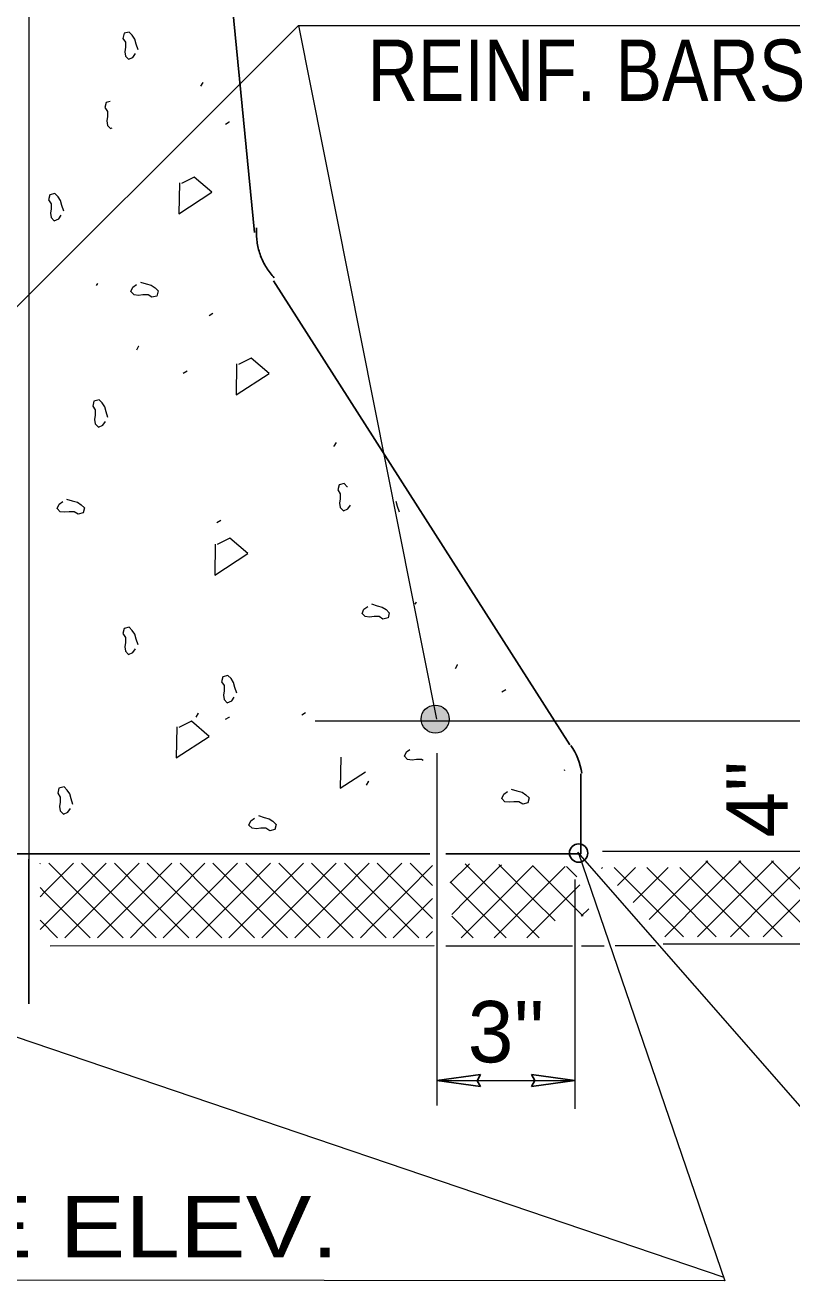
# Model space of a CAD drawing. Extents: x 444 to 815, y -532 to -224.
# Drawn here: x 624.46 to 639.47, y -482.27 to -457.71 of the extents above; entities that cross this region are included whole.
import ezdxf

# ---------------------------------------------------------------- set-up
doc = ezdxf.new("R2010")
doc.units = 0
doc.header["$LTSCALE"] = 0.48
doc.layers.add('1', color=7, linetype='Continuous', lineweight=13)

msp = doc.modelspace()

# ---------------------------------------------------------------- hatches: boundary and pattern name
at = {"layer": '1'}
msp.add_hatch(color=256, dxfattribs=at).paths.add_polyline_path([(632.2139, -471.2809, 1), (632.7626, -471.2809, 1)])

# ---------------------------------------------------------------- linework, layer by layer
for p, q in [((624.5346, -441.6908), (624.5346, -476.8482)), ((629.813, -457.71), (640.6663, -457.71)), ((630.1402, -471.3143), (640.5588, -471.3143)), ((632.5206, -471.9452), (632.5206, -478.8392)), ((635.0136, -472.2811), (635.0298, -472.2715)), ((613.7358, -473.9167), (638.138, -482.199)), ((624.7554, -474.1117), (624.7652, -474.1019)), ((624.846, -474.6646), (625.4087, -474.1019)), ((625.4888, -474.6646), (624.9261, -474.1019)), ((625.4888, -474.6646), (626.0514, -474.1019)), ((626.1315, -474.6646), (625.5688, -474.1019)), ((626.1315, -474.6646), (626.6942, -474.1019)), ((626.7743, -474.6646), (626.2116, -474.1019)), ((626.7743, -474.6646), (627.3369, -474.1019)), ((627.417, -474.6646), (626.8543, -474.1019)), ((627.417, -474.6646), (627.9797, -474.1019)), ((628.0598, -474.6646), (627.4971, -474.1019)), ((628.0598, -474.6646), (628.6224, -474.1019)), ((628.7025, -474.6646), (628.1398, -474.1019)), ((628.7025, -474.6646), (629.2652, -474.1019)), ((629.346, -474.6646), (628.7833, -474.1019)), ((629.346, -474.6646), (629.9087, -474.1019)), ((629.9888, -474.6646), (629.4261, -474.1019)), ((629.9888, -474.6646), (630.5514, -474.1019)), ((630.6315, -474.6646), (630.0688, -474.1019)), ((630.6315, -474.6646), (631.1942, -474.1019)), ((631.2743, -474.6646), (630.7116, -474.1019)), ((631.2743, -474.6646), (631.8369, -474.1019)), ((631.917, -474.6646), (631.3543, -474.1019)), ((632.4337, -474.5385), (631.9971, -474.1019)), ((632.7821, -474.4868), (633.1563, -474.1126)), ((633.7575, -474.7969), (633.0708, -474.1103)), ((639.8579, -479.1113), (635.276, -473.883)), ((657.587, -473.8741), (635.7611, -473.8741)), ((637.1606, -474.7142), (637.8226, -474.0522)), ((638.4468, -474.7142), (637.7849, -474.0522)), ((637.8041, -474.7142), (638.4661, -474.0522)), ((639.0896, -474.7142), (638.4277, -474.0522)), ((638.4468, -474.7142), (639.1088, -474.0522)), ((639.7323, -474.7142), (639.0704, -474.0522)), ((631.917, -474.6646), (632.4337, -474.1478)), ((633.7575, -474.1542), (633.7317, -474.1283)), ((633.7575, -474.1542), (633.7818, -474.1298)), ((633.7575, -474.7969), (634.4075, -474.1469)), ((635.043, -474.7969), (634.3926, -474.1465)), ((634.4003, -474.7969), (635.0331, -474.1641)), ((635.2563, -474.3674), (635.0535, -474.1647)), ((635.7438, -474.2028), (635.7619, -474.1846)), ((636.5178, -474.7142), (635.9883, -474.1846)), ((636.0528, -474.5364), (636.4047, -474.1846)), ((636.5178, -474.7142), (637.0474, -474.1846)), ((637.1606, -474.7142), (636.6311, -474.1846)), ((637.8041, -474.7142), (637.2746, -474.1846)), ((624.846, -474.6646), (624.7554, -474.5739)), ((633.1148, -474.7969), (632.781, -474.4632)), ((635.043, -474.7969), (635.3157, -474.5242)), ((635.2206, -474.4202), (635.2206, -478.9022)), ((624.7554, -475.3979), (625.4888, -474.6646)), ((624.7554, -474.7552), (624.846, -474.6646)), ((625.7396, -475.5581), (624.846, -474.6646)), ((625.2379, -475.5581), (626.1315, -474.6646)), ((626.3823, -475.5581), (625.4888, -474.6646)), ((625.8807, -475.5581), (626.7743, -474.6646)), ((626.7743, -475.3073), (626.1315, -474.6646)), ((626.7743, -475.3073), (627.417, -474.6646)), ((627.6678, -475.5581), (626.7743, -474.6646)), ((627.1662, -475.5581), (628.0598, -474.6646)), ((628.3106, -475.5581), (627.417, -474.6646)), ((627.8089, -475.5581), (628.7025, -474.6646)), ((628.9533, -475.5581), (628.0598, -474.6646)), ((628.4524, -475.5581), (629.346, -474.6646)), ((629.5961, -475.5581), (628.7025, -474.6646)), ((629.0952, -475.5581), (629.9888, -474.6646)), ((630.2396, -475.5581), (629.346, -474.6646)), ((629.7379, -475.5581), (630.6315, -474.6646)), ((630.8823, -475.5581), (629.9888, -474.6646)), ((630.3807, -475.5581), (631.2743, -474.6646)), ((631.2743, -475.3073), (630.6315, -474.6646)), ((631.2743, -475.3073), (631.917, -474.6646)), ((632.1678, -475.5581), (631.2743, -474.6646)), ((631.6662, -475.5581), (632.4337, -474.7906)), ((632.4337, -475.1812), (631.917, -474.6646)), ((632.81, -475.1017), (633.1148, -474.7969)), ((632.9963, -475.5581), (633.7575, -474.7969)), ((634.5187, -475.5581), (633.7575, -474.7969)), ((634.2818, -475.5581), (635.043, -474.7969)), ((634.834, -475.2307), (634.4003, -474.7969)), ((635.3814, -475.1353), (635.043, -474.7969)), ((636.362, -474.8701), (636.5178, -474.7142)), ((637.3453, -475.5416), (636.5178, -474.7142)), ((636.6712, -475.2037), (637.1606, -474.7142)), ((636.9807, -475.5376), (637.8041, -474.7142)), ((637.988, -475.5416), (637.1606, -474.7142)), ((637.6195, -475.5416), (638.4468, -474.7142)), ((638.6315, -475.5416), (637.8041, -474.7142)), ((638.2623, -475.5416), (639.0896, -474.7142)), ((639.2743, -475.5416), (638.4468, -474.7142)), ((638.905, -475.5416), (639.7323, -474.7142)), ((635.3458, -475.1369), (635.4925, -474.9902)), ((625.0961, -475.5581), (624.7554, -475.2174)), ((626.5234, -475.5581), (626.7743, -475.3073)), ((627.0251, -475.5581), (626.7743, -475.3073)), ((631.0234, -475.5581), (631.2743, -475.3073)), ((631.5251, -475.5581), (631.2743, -475.3073)), ((633.2332, -475.5581), (632.8116, -475.1365)), ((632.3089, -475.5581), (632.4337, -475.4333)), ((633.6391, -475.5581), (633.7575, -475.4397)), ((633.8759, -475.5581), (633.7575, -475.4397)), ((632.4668, -475.7182), (624.9564, -475.7217)), ((632.6923, -475.7182), (635.1731, -475.717)), ((635.3503, -475.7169), (635.7929, -475.7167)), ((636.8001, -475.7162), (636.0108, -475.7167)), ((657.5052, -475.6742), (636.9451, -475.6835)), ((632.5206, -478.3532), (635.2206, -478.3532))]:
    msp.add_line(p, q, dxfattribs=at)
at = {"layer": '1', "lineweight": 25}
for p, q in [((629.3225, -462.709), (635.1226, -471.786)), ((613.7348, -473.9167), (632.3842, -473.9167)), ((624.5346, -474.0222), (624.5346, -476.8482)), ((632.5208, -478.3537), (633.3723, -478.2367)), ((635.2204, -478.3528), (634.3689, -478.2358)), ((632.5208, -478.3537), (633.3723, -478.4707)), ((635.2204, -478.3528), (634.3689, -478.4698))]:
    msp.add_line(p, q, dxfattribs=at)
for points in [[(620.0889, -461.6731), (620.0889, -461.7091), (621.7895, -444.6618), (622.2483, -444.2119), (626.8301, -444.2299), (627.28, -444.6618), (628.9536, -461.7648)], [(629.3382, -462.6485), (629.3168, -462.6249), (629.296, -462.6009), (629.2758, -462.5763), (629.2561, -462.5513), (629.2371, -462.5258), (629.2188, -462.4999), (629.2009, -462.4734), (629.1838, -462.4467), (629.1675, -462.4193), (629.1518, -462.3917), (629.1367, -462.3637), (629.1223, -462.3353), (629.1086, -462.3067), (629.0957, -462.2776), (629.0834, -462.2482), (629.0718, -462.2186), (629.0612, -462.1887), (629.0511, -462.1585), (629.0418, -462.1281), (629.0333, -462.0975), (629.0254, -462.0667), (629.0184, -462.0356), (629.0121, -462.0044), (629.0066, -461.9731), (629.0018, -461.9416), (628.9978, -461.9101), (628.9947, -461.8784), (628.9923, -461.8467), (628.9907, -461.8149), (628.9898, -461.7832), (628.9897, -461.7513), (628.9928, -461.6738)], [(635.3385, -472.3889), (635.3385, -472.3529), (635.3385, -473.9167), (632.6923, -473.9167)], [(633.3723, -478.2367), (633.3064, -478.3549), (633.3723, -478.4707)], [(634.3689, -478.4698), (634.4348, -478.3517), (634.3689, -478.2358)]]:
    msp.add_lwpolyline(points, dxfattribs=at)
at = {"layer": '1'}
for points in [[(616.331, -471.174), (629.813, -457.71), (632.513, -471.282)], [(626.6733, -458.1885), (626.6358, -458.0767), (626.6111, -457.9776), (626.5615, -457.903), (626.4994, -457.841), (626.4004, -457.8657), (626.3753, -457.9652), (626.4248, -458.0397), (626.4248, -458.1386), (626.4125, -458.2257), (626.4249, -458.3124), (626.4871, -458.3743), (626.5738, -458.3372), (626.6237, -458.263)], [(627.9013, -458.9022), (627.9447, -458.8291), (627.9444, -458.8257)], [(626.1278, -459.2016), (626.0505, -459.2209), (626.0256, -459.3201), (626.0752, -459.3946), (626.0752, -459.4937), (626.0629, -459.5808), (626.0752, -459.6674), (626.1374, -459.7296), (626.1683, -459.7163)], [(628.3846, -459.6417), (628.4578, -459.5982), (628.4611, -459.5983)], [(627.4858, -460.7893), (627.4735, -461.3973), (628.1187, -460.9755), (627.771, -460.6777), (627.523, -460.8017)], [(625.2208, -461.348), (625.1837, -461.2363), (625.1587, -461.137), (625.1092, -461.0627), (625.0468, -461.0003), (624.9478, -461.0254), (624.923, -461.1247), (624.9724, -461.1993), (624.9724, -461.2982), (624.9602, -461.3853), (624.9724, -461.472), (625.0347, -461.5342), (625.1215, -461.4968), (625.1712, -461.4225)], [(625.8627, -462.7984), (625.8843, -462.7618), (625.8843, -462.7602)], [(626.72, -462.7323), (626.8318, -462.7696), (626.931, -462.7942), (627.0056, -462.8437), (627.0677, -462.906), (627.0428, -463.0052), (626.9437, -463.0299), (626.8689, -462.9803), (626.7698, -462.9805), (626.6829, -462.9927), (626.596, -462.9803), (626.5343, -462.9183), (626.5713, -462.8313), (626.6455, -462.7818)], [(628.0628, -463.3851), (628.1359, -463.3416), (628.1393, -463.3417)], [(626.6473, -464.0559), (626.6906, -463.9824), (626.6908, -463.9791)], [(628.6029, -464.3313), (628.5908, -464.9394), (629.2358, -464.5176), (628.8883, -464.2197), (628.6402, -464.3437)], [(627.5591, -464.5133), (627.6323, -464.4698), (627.6356, -464.4699)], [(626.084, -465.3833), (626.047, -465.2716), (626.0223, -465.1726), (625.9727, -465.0977), (625.9106, -465.036), (625.8112, -465.0606), (625.7865, -465.1601), (625.836, -465.2344), (625.8361, -465.3335), (625.8237, -465.4207), (625.836, -465.5073), (625.8983, -465.5696), (625.9851, -465.5323), (626.0346, -465.4577)], [(630.5483, -465.8705), (630.505, -465.9437), (630.5049, -465.947)], [(630.7702, -466.7403), (630.7671, -466.7357), (630.7048, -466.6734), (630.6057, -466.6985), (630.5809, -466.7978), (630.6303, -466.8724), (630.6303, -466.9714), (630.618, -467.0585), (630.6303, -467.1451), (630.6925, -467.2072), (630.7794, -467.17), (630.8291, -467.0957)], [(625.2754, -466.9761), (625.3873, -467.0133), (625.4863, -467.038), (625.561, -467.0874), (625.623, -467.1497), (625.5982, -467.2489), (625.4991, -467.2737), (625.4243, -467.2241), (625.3253, -467.2242), (625.2383, -467.2365), (625.1515, -467.2241), (625.0897, -467.1621), (625.1268, -467.0751), (625.2009, -467.0257)], [(631.788, -467.2352), (631.7509, -467.1236), (631.7268, -467.0278)], [(628.217, -467.4348), (628.2903, -467.3913), (628.2935, -467.3914)], [(628.1853, -467.8568), (628.1734, -468.4646), (628.8183, -468.0427), (628.4711, -467.7448), (628.2228, -467.8688)], [(631.2415, -469.0288), (631.3533, -469.0661), (631.4524, -469.0907), (631.527, -469.1402), (631.5891, -469.2025), (631.5642, -469.3017), (631.4651, -469.3265), (631.3903, -469.2768), (631.2913, -469.2771), (631.2043, -469.2892), (631.1175, -469.2768), (631.0558, -469.2148), (631.0928, -469.1278), (631.167, -469.0784)], [(632.0968, -469.0326), (632.1185, -468.9961), (632.1185, -468.9943)], [(626.6733, -469.8313), (626.6358, -469.7195), (626.6111, -469.6203), (626.5615, -469.5458), (626.4994, -469.4838), (626.4004, -469.5086), (626.3753, -469.608), (626.4248, -469.6825), (626.4248, -469.7814), (626.4125, -469.8686), (626.4249, -469.9552), (626.4871, -470.0172), (626.5738, -469.9801), (626.6237, -469.9058)], [(628.6056, -470.7758), (628.5685, -470.6642), (628.5437, -470.5648), (628.4941, -470.4903), (628.4322, -470.4284), (628.3328, -470.4532), (628.3079, -470.5523), (628.3575, -470.6269), (628.3575, -470.7261), (628.3453, -470.8132), (628.3575, -470.8997), (628.4198, -470.9619), (628.5065, -470.9247), (628.556, -470.8503)], [(632.8815, -470.2901), (632.9248, -470.2167), (632.9249, -470.2133)], [(633.7933, -470.7475), (633.8665, -470.704), (633.8698, -470.7041)], [(627.8122, -471.241), (627.8555, -471.1679), (627.8553, -471.1645)], [(629.8752, -471.1985), (629.9483, -471.155), (629.9517, -471.1551)], [(627.4323, -471.4327), (627.42, -472.0407), (628.0652, -471.6188), (627.7175, -471.3211), (627.4695, -471.4451)], [(628.3846, -471.2845), (628.4578, -471.241), (628.4611, -471.2411)], [(632.2534, -472.092), (632.2208, -472.0703), (632.1218, -472.0706), (632.0348, -472.0827), (631.948, -472.0703), (631.8863, -472.0083), (631.9233, -471.9213), (631.988, -471.8782)], [(630.6434, -472.0274), (630.6313, -472.6355), (631.123, -472.3137)], [(625.3991, -472.955), (625.362, -472.8434), (625.337, -472.7441), (625.2875, -472.6697), (625.2252, -472.6074), (625.1262, -472.6325), (625.1013, -472.7317), (625.1508, -472.8064), (625.1508, -472.9053), (625.1385, -472.9924), (625.1508, -473.079), (625.213, -473.1412), (625.2998, -473.1039), (625.3495, -473.0295)], [(631.1458, -472.5717), (631.1892, -472.4987), (631.189, -472.4953)], [(633.9762, -472.6487), (634.0879, -472.686), (634.1871, -472.7107), (634.2618, -472.7602), (634.3238, -472.8225), (634.2988, -472.9217), (634.1998, -472.9465), (634.125, -472.8968), (634.026, -472.897), (633.939, -472.9092), (633.8523, -472.8968), (633.7904, -472.8348), (633.8275, -472.7478), (633.9017, -472.6984)], [(629.0274, -473.1698), (629.1393, -473.2071), (629.2383, -473.2318), (629.313, -473.2812), (629.375, -473.3436), (629.3502, -473.4427), (629.2511, -473.4675), (629.1763, -473.4179), (629.0773, -473.4181), (628.9903, -473.4302), (628.9035, -473.4179), (628.8417, -473.3558), (628.8788, -473.2689), (628.9529, -473.2194)], [(635.294, -473.901), (638.156, -482.271), (614.6267, -482.2489)], [(639.7323, -475.3569), (639.0896, -474.7142), (639.7323, -474.0714)], [(633.7575, -475.4397), (633.1148, -474.7969), (633.7575, -474.1542)], [(633.7575, -475.4397), (634.4003, -474.7969), (633.7575, -474.1542)]]:
    msp.add_lwpolyline(points, dxfattribs=at)
msp.add_circle((632.4883, -471.2809), 0.2744, dxfattribs=at)
at = {"layer": '1', "lineweight": 25}
for centre, radius, start, end in [((634.2277, -472.4742), 1.134, 6.84263, 36.59359), ((635.2941, -473.901), 0.18, 0, 359.99998)]:
    msp.add_arc(centre, radius, start, end, dxfattribs=at)

# ---------------------------------------------------------------- texts
at = {"layer": '1'}
for s, width, p in [('REINF. BARS', 0.85, (631.1658, -459.1887)), ('     GRADE ELEV.', 1.2, (615.0828, -481.8101))]:
    msp.add_text(s, height=1.2, dxfattribs=dict(at, width=width)).set_placement(p)
msp.add_text("4''", height=1.2, rotation=90, dxfattribs=at).set_placement((639.3852, -473.5978))
msp.add_text("3''", height=1.2, dxfattribs=at).set_placement((633.1254, -477.996))

doc.saveas('drawing.dxf')
